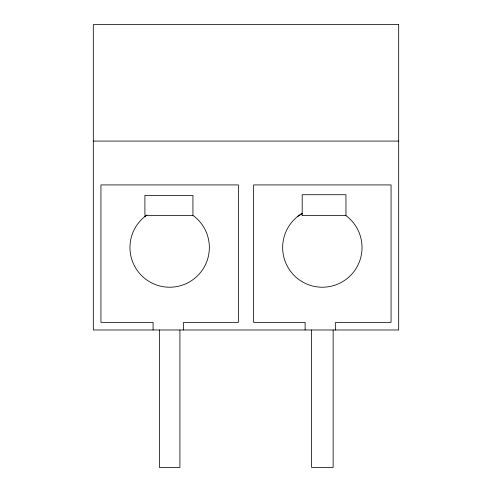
<?xml version="1.0" encoding="UTF-8"?>
<svg xmlns="http://www.w3.org/2000/svg" width="492" height="492" viewBox="0 0 492 492"><rect width="100%" height="100%" fill="white"/><g stroke="black" fill="none" stroke-linecap="round" stroke-linejoin="round"><path stroke-width="0.74" d="M144.623 216.714L146.807 215.373M297.635 216.455L302.199 213.713M93.308 141.081L398.692 141.081M192.938 215.373L144.912 215.373L144.912 195.416L192.938 195.416L192.938 215.373A39.698 39.698 0 0 1 199.002 274.259A39.698 39.698 0 0 1 139.808 273.7A39.698 39.698 0 0 1 146.985 214.936M345.962 215.619L302.199 215.619L302.199 194.721L345.962 194.721L345.962 215.619A39.698 39.698 0 0 1 350.901 275.108A39.698 39.698 0 0 1 291.276 272.236A39.698 39.698 0 0 1 301.904 213.497M335.655 329.978L335.655 322.346L391.054 322.346L391.054 184.924L253.632 184.924L253.632 322.346L305.12 322.346L305.12 329.978M333.139 329.978L333.139 467.4L311.547 467.4L311.547 329.978M183.614 329.978L183.614 322.346L238.368 322.346L238.368 184.924L100.946 184.924L100.946 322.346L153.08 322.346L153.08 329.978M179.912 329.978L179.912 467.4L159.396 467.4L159.396 329.978M398.692 24.6L93.308 24.6L93.308 329.978L398.692 329.978L398.692 24.6"/></g></svg>
